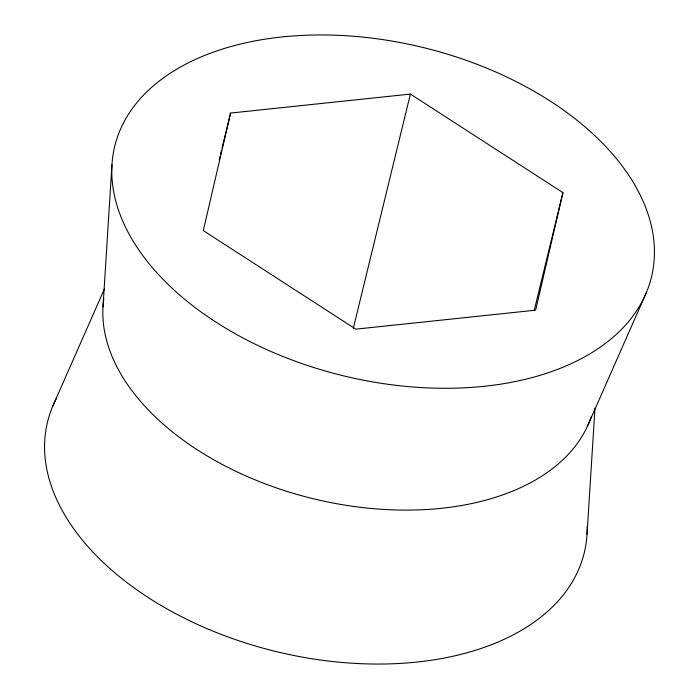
<?xml version="1.0" encoding="UTF-8"?>
<svg xmlns="http://www.w3.org/2000/svg" width="699" height="699" viewBox="0 0 699 699"><rect width="100%" height="100%" fill="white"/><g stroke="black" fill="none" stroke-linecap="round" stroke-linejoin="round"><path stroke-width="1.05" d="M102.998 306.983L111.962 164.85M587.038 534.15L594.971 408.295M230.591 113.063L203.295 230.6L355.817 329.15L535.635 310.173L562.931 192.636L410.4 94.085L230.591 113.063L222.055 148.066M219.215 159.73L219.984 156.55M220.508 154.427L221.539 150.189M353.266 328.486L410.4 94.085M534.228 310.373L562.931 192.636M52.722 406.215L104.553 288.661M587.649 425.77L646.278 292.785M591.275 416.569A251.116 153.562 13.7 0 1 314.052 498.92A251.116 153.562 13.7 0 1 103.81 298.936M587.204 526.172A276.227 168.922 13.7 0 1 276.9 651.739A276.227 168.922 13.7 0 1 56.549 398.115M212.007 319.539A276.227 168.922 13.7 0 0 651.031 278.805A276.227 168.922 13.7 0 0 286.302 36.523A276.227 168.922 13.7 0 0 212.007 319.539"/></g></svg>
